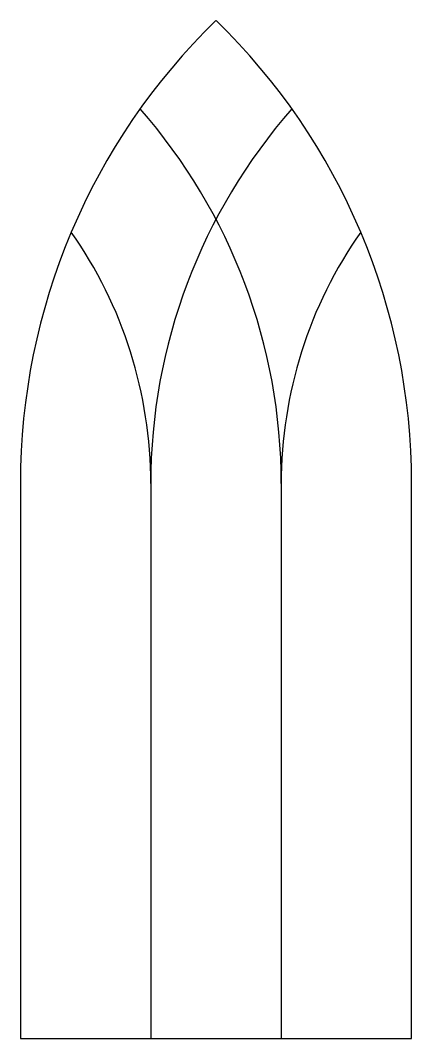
# Model space of a CAD drawing. Extents: x -25 to 25, y -71 to 59.
import ezdxf

# ---------------------------------------------------------------- set-up
doc = ezdxf.new("R2010")
doc.units = 0
doc.layers.add('MODELSKETCH_VISIBLE', color=7, linetype='CONTINUOUS')

msp = doc.modelspace()

# ---------------------------------------------------------------- linework, layer by layer
at = {"layer": 'MODELSKETCH_VISIBLE'}
for p, q in [((-8.33, 0), (-8.33, -70.86)), ((8.33, 0), (8.33, -70.86)), ((-25, 0), (-25, -70.86)), ((25, -70.86), (25, 0)), ((-25, -70.86), (0, -70.86)), ((0, -70.86), (25, -70.86))]:
    msp.add_line(p, q, dxfattribs=at)
for centre, radius, start, end in [((57.45, 0), 82.45, 134.1698, 180), ((-57.45, 0), 82.45, 0, 45.8302), ((-64.13, 0), 72.47, 0, 41.312), ((64.13, 0), 72.47, 138.688, 180), ((-64.13, 0), 55.8, 0, 35.1225), ((64.13, 0), 55.8, 144.8775, 180)]:
    msp.add_arc(centre, radius, start, end, dxfattribs=at)

doc.saveas('drawing.dxf')
